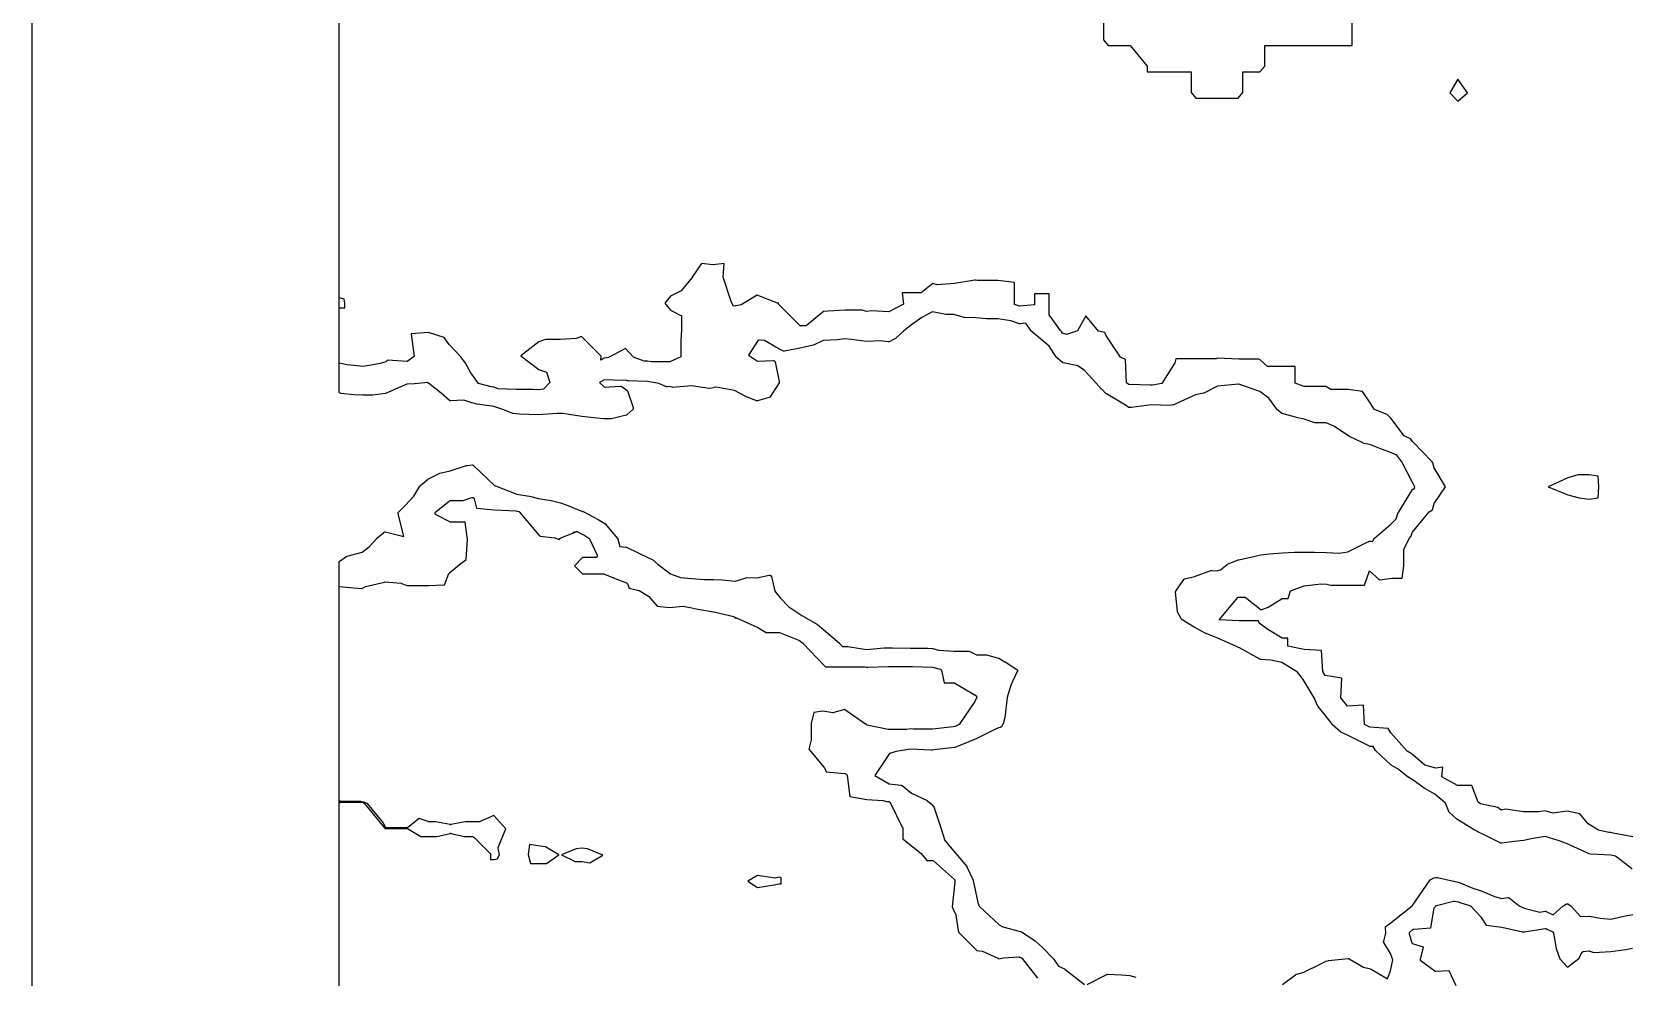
# Model space of a CAD drawing. Header units: millimetres. Extents: x 0 to 500, y 0 to 700.
# Drawn here: x 0 to 67.7, y 129.2 to 169.2 of the extents above; entities that cross this region are included whole.
import ezdxf

# ---------------------------------------------------------------- set-up
doc = ezdxf.new("R2010")
doc.units = ezdxf.units.MM
for name, color, linetype in [('CORTE', 1, 'Continuous'), ('GRABADO', 5, 'Continuous'), ('HOJA', 8, 'Continuous')]:
    doc.layers.add(name, color=color, linetype=linetype)

msp = doc.modelspace()

# ---------------------------------------------------------------- linework, layer by layer
at = {"layer": 'CORTE'}
for points in [[(67.691, 133.772), (67.686, 133.776), (67.41, 133.987), (66.989, 134.308), (66.792, 134.363), (65.953, 134.396), (65.949, 134.397), (65.943, 134.398), (65.858, 134.417), (65.854, 134.418), (65.85, 134.42), (65.692, 134.493), (64.922, 134.848), (64.563, 134.98), (64.02, 135.149), (63.422, 135.043), (63.114, 134.972), (63.109, 134.971), (62.707, 134.934), (62.184, 134.864), (62.176, 134.863), (62.161, 134.864), (62.151, 134.866), (62.144, 134.869), (62.141, 134.87), (61.351, 135.256), (61.215, 135.31), (61.21, 135.313), (61.206, 135.316), (61.149, 135.352), (61.012, 135.422), (61.009, 135.424), (60.277, 135.884), (60.273, 135.887), (60.27, 135.89), (59.958, 136.174), (59.955, 136.178), (59.95, 136.184), (59.943, 136.194), (59.941, 136.2), (59.799, 136.554), (59.35, 136.939), (58.948, 137.16), (58.944, 137.162), (58.425, 137.533), (58.243, 137.648), (58.24, 137.65), (57.792, 138.002), (57.5, 138.171), (57.496, 138.174), (57.492, 138.177), (56.844, 138.767), (56.839, 138.772), (56.834, 138.778), (56.831, 138.782), (56.735, 138.95), (56.609, 138.959), (56.602, 138.96), (56.593, 138.962), (56.586, 138.964), (56.581, 138.967), (56.271, 139.126), (55.656, 139.442), (55.395, 139.55), (55.389, 139.552), (55.38, 139.558), (55.375, 139.562), (55.018, 139.879), (55.015, 139.882), (55.012, 139.886), (54.702, 140.277), (54.407, 140.65), (54.404, 140.655), (54.401, 140.66), (54.237, 141.01), (53.771, 141.787), (53.651, 141.964), (53.538, 142.1), (52.88, 142.505), (52.407, 142.606), (51.974, 142.643), (51.966, 142.644), (51.958, 142.646), (51.951, 142.649), (51.946, 142.651), (51.079, 143.135), (51.037, 143.15), (51.035, 143.15), (50.995, 143.165), (50.989, 143.168), (50.933, 143.202), (50.101, 143.57), (49.633, 143.747), (49.631, 143.748), (49.625, 143.75), (49.168, 144.009), (49.167, 144.009), (48.654, 144.317), (48.65, 144.32), (48.644, 144.324), (48.638, 144.331), (48.632, 144.339), (48.629, 144.343), (48.463, 144.65), (48.461, 144.656), (48.458, 144.663), (48.456, 144.669), (48.455, 144.675), (48.374, 145.487), (48.374, 145.492), (48.374, 145.499), (48.376, 145.508), (48.378, 145.515), (48.38, 145.521), (48.384, 145.529), (48.387, 145.534), (48.733, 146.028), (48.736, 146.032), (48.74, 146.036), (48.746, 146.042), (48.753, 146.047), (48.756, 146.049), (48.764, 146.053), (48.774, 146.056), (49.182, 146.144), (49.875, 146.4), (49.88, 146.402), (49.888, 146.403), (49.895, 146.405), (49.903, 146.405), (49.907, 146.404), (50.121, 146.384), (50.285, 146.439), (50.557, 146.663), (50.562, 146.667), (50.569, 146.67), (50.574, 146.673), (51.031, 146.855), (51.036, 146.857), (51.039, 146.858), (51.696, 146.999), (51.967, 147.068), (51.972, 147.068), (52.332, 147.114), (52.335, 147.114), (52.903, 147.152), (53.41, 147.186), (54.259, 147.186), (54.762, 147.17), (54.763, 147.17), (55.304, 147.135), (55.664, 147.19), (56.393, 147.557), (56.395, 147.558), (56.586, 147.64), (56.59, 147.641), (56.598, 147.644), (56.609, 147.645), (56.616, 147.645), (56.621, 147.645), (56.708, 147.634), (56.774, 147.752), (56.777, 147.757), (56.782, 147.763), (56.785, 147.767), (56.789, 147.771), (57.49, 148.371), (57.71, 148.586), (57.802, 148.854), (57.804, 148.86), (57.806, 148.864), (58.403, 149.831), (58.407, 149.837), (58.413, 149.844), (58.418, 149.849), (58.424, 149.853), (58.482, 149.891), (58.496, 149.94), (58.479, 150.007), (58.403, 150.126), (58.401, 150.129), (57.947, 151.009), (57.733, 151.28), (57.51, 151.39), (57.02, 151.573), (56.593, 151.732), (56.341, 151.784), (56.338, 151.785), (56.332, 151.787), (56.326, 151.789), (55.714, 152.096), (55.711, 152.097), (55.647, 152.135), (55.074, 152.514), (54.746, 152.65), (54.283, 152.65), (54.274, 152.652), (54.271, 152.653), (53.814, 152.807), (53.55, 152.867), (53.548, 152.867), (52.885, 153.046), (52.881, 153.048), (52.874, 153.051), (52.864, 153.057), (52.668, 153.217), (52.664, 153.22), (52.661, 153.223), (52.658, 153.227), (52.323, 153.695), (51.946, 153.978), (51.051, 154.292), (51.046, 154.293), (50.15, 154.203), (49.572, 153.914), (49.567, 153.912), (49.561, 153.91), (49.557, 153.909), (49.226, 153.84), (48.599, 153.555), (48.305, 153.421), (48.296, 153.418), (48.128, 153.39), (48.122, 153.389), (48.116, 153.389), (47.354, 153.416), (46.516, 153.298), (46.511, 153.297), (46.504, 153.297), (46.417, 153.301), (46.408, 153.302), (46.398, 153.305), (46.388, 153.31), (46.383, 153.313), (46.194, 153.438), (45.455, 153.881), (45.449, 153.886), (45.24, 154.089), (45.237, 154.091), (45.025, 154.335), (44.521, 154.87), (44.246, 155.074), (43.628, 155.197), (43.626, 155.198), (43.617, 155.2), (43.602, 155.208), (43.334, 155.44), (43.328, 155.446), (43.322, 155.454), (43.037, 155.898), (42.67, 156.208), (42.261, 156.553), (42.258, 156.556), (42.253, 156.561), (42.038, 156.868), (41.796, 156.845), (41.783, 156.845), (41.774, 156.847), (41.771, 156.848), (41.408, 156.974), (40.86, 157.059), (40.374, 157.059), (39.935, 157.096), (39.453, 157.116), (39.446, 157.116), (39.436, 157.118), (39.002, 157.234), (38.678, 157.244), (38.672, 157.244), (38.666, 157.246), (38.098, 157.352), (37.649, 157.116), (37.205, 156.804), (36.885, 156.552), (36.55, 156.234), (36.545, 156.229), (36.537, 156.224), (36.265, 156.083), (36.256, 156.079), (36.247, 156.077), (36.238, 156.076), (36.23, 156.076), (36.224, 156.077), (35.894, 156.13), (35.31, 156.091), (35.303, 156.091), (35.298, 156.091), (34.672, 156.175), (34.382, 156.204), (34.082, 156.163), (34.078, 156.163), (33.473, 156.14), (33.061, 155.939), (33.056, 155.937), (33.049, 155.935), (32.552, 155.825), (32.551, 155.824), (31.835, 155.689), (31.828, 155.688), (31.819, 155.688), (31.806, 155.69), (31.795, 155.694), (31.567, 155.8), (30.988, 156.133), (30.714, 156.158), (30.307, 155.519), (30.697, 155.262), (31.364, 155.288), (31.37, 155.288), (31.385, 155.286), (31.399, 155.28), (31.407, 155.276), (31.411, 155.273), (31.418, 155.267), (31.427, 155.256), (31.432, 155.248), (31.435, 155.242), (31.437, 155.236), (31.438, 155.231), (31.612, 154.399), (31.613, 154.394), (31.613, 154.385), (31.612, 154.374), (31.61, 154.362), (31.606, 154.352), (31.603, 154.347), (31.232, 153.753), (31.23, 153.751), (31.224, 153.742), (31.217, 153.736), (31.208, 153.729), (31.194, 153.723), (31.189, 153.722), (30.696, 153.582), (30.69, 153.581), (30.68, 153.58), (30.666, 153.58), (30.652, 153.584), (30.647, 153.585), (30.199, 153.775), (30.196, 153.776), (29.725, 154.024), (28.941, 154.171), (28.842, 154.144), (28.84, 154.143), (28.667, 154.106), (28.659, 154.104), (28.646, 154.104), (27.894, 154.217), (27.101, 154.157), (27.092, 154.157), (27.083, 154.159), (26.964, 154.191), (26.866, 154.18), (26.857, 154.18), (26.847, 154.181), (26.842, 154.183), (26.838, 154.184), (26.516, 154.313), (26.036, 154.4), (25.212, 154.43), (25.204, 154.431), (25.2, 154.432), (25.195, 154.433), (25.111, 154.464), (25.016, 154.447), (25.009, 154.446), (25.003, 154.446), (24.209, 154.477), (24.007, 154.367), (24.22, 154.158), (24.903, 154.206), (24.915, 154.206), (24.925, 154.204), (24.93, 154.202), (24.939, 154.198), (24.944, 154.196), (24.947, 154.194), (25.163, 154.038), (25.172, 154.031), (25.179, 154.021), (25.182, 154.018), (25.186, 154.01), (25.188, 154.003), (25.434, 153.297), (25.436, 153.291), (25.437, 153.279), (25.437, 153.268), (25.436, 153.258), (25.433, 153.249), (25.43, 153.241), (25.426, 153.234), (25.422, 153.228), (25.417, 153.222), (25.169, 152.992), (25.164, 152.987), (25.15, 152.978), (25.137, 152.974), (24.514, 152.829), (24.51, 152.828), (24.506, 152.828), (24.193, 152.817), (24.186, 152.817), (23.897, 152.856), (23.261, 152.918), (23.259, 152.918), (22.458, 153.048), (22.337, 153.048), (22.218, 153.052), (21.415, 152.997), (21.411, 152.997), (20.63, 153.024), (20.629, 153.024), (20.483, 153.034), (20.481, 153.034), (20.35, 153.051), (20.343, 153.053), (20.337, 153.055), (19.965, 153.203), (19.542, 153.348), (18.826, 153.446), (18.822, 153.447), (18.612, 153.503), (18.274, 153.616), (17.709, 153.586), (17.702, 153.586), (17.69, 153.587), (17.675, 153.592), (17.668, 153.597), (17.663, 153.599), (17.659, 153.603), (17.309, 153.908), (16.772, 154.328), (16.768, 154.332), (16.764, 154.337), (16.76, 154.342), (16.743, 154.367), (16.175, 154.31), (15.873, 154.295), (15.86, 154.293), (15.857, 154.293), (14.958, 153.901), (14.951, 153.898), (14.941, 153.896), (14.416, 153.819), (13.999, 153.819), (13.611, 153.844), (13.61, 153.844), (13.067, 153.899), (13.058, 153.9), (13.048, 153.903), (13.041, 153.906), (13.032, 153.911), (13.023, 153.919), (13.015, 153.928), (13.01, 153.936), (13.006, 153.944), (13.003, 153.952), (13.001, 153.959), (13, 153.965), (13, 153.971), (13, 155.436), (13, 157.575), (13, 158.577), (13, 159.289), (13, 160.582), (13, 167.597), (13, 168.6), (13, 170.604)], [(13, 128.022), (13, 132.071), (13, 133.23), (13, 135.248), (13, 136.257), (13, 137.399), (13, 138.532), (13, 139.535), (13, 140.046), (13, 141.422), (13, 142.541), (13, 146.792), (13.317, 147.005), (13.322, 147.008), (13.33, 147.012), (13.336, 147.014), (13.968, 147.176), (14.259, 147.401), (14.591, 147.766), (14.594, 147.769), (14.878, 148.019), (14.884, 148.024), (14.892, 148.029), (14.898, 148.032), (14.903, 148.034), (14.911, 148.036), (14.918, 148.037), (14.923, 148.038), (14.93, 148.038), (14.938, 148.037), (14.944, 148.036), (15.726, 147.849), (15.489, 148.813), (15.488, 148.824), (15.489, 148.837), (15.491, 148.849), (15.495, 148.858), (15.497, 148.862), (15.499, 148.866), (15.504, 148.874), (15.509, 148.879), (15.8, 149.175), (16.151, 149.555), (16.407, 149.977), (16.411, 149.984), (16.418, 149.992), (16.421, 149.994), (16.732, 150.26), (16.738, 150.264), (16.745, 150.268), (17.247, 150.52), (17.252, 150.523), (17.258, 150.525), (17.687, 150.622), (18.384, 150.848), (18.392, 150.85), (18.397, 150.851), (18.63, 150.87), (18.638, 150.87), (18.648, 150.869), (18.657, 150.866), (18.662, 150.864), (18.669, 150.861), (18.678, 150.855), (18.684, 150.85), (19.587, 149.99), (19.591, 149.986), (19.595, 149.985), (19.603, 149.983), (19.608, 149.982), (20.505, 149.632), (21.038, 149.552), (21.042, 149.552), (21.428, 149.452), (21.965, 149.364), (21.968, 149.364), (22.358, 149.27), (22.363, 149.269), (22.599, 149.177), (23.292, 148.906), (23.318, 148.896), (23.322, 148.895), (23.949, 148.557), (24.232, 148.388), (24.236, 148.385), (24.244, 148.379), (24.774, 147.764), (24.779, 147.76), (24.783, 147.751), (24.786, 147.746), (24.788, 147.742), (24.79, 147.737), (24.869, 147.416), (25.123, 147.397), (25.13, 147.397), (25.143, 147.393), (25.149, 147.391), (25.674, 147.142), (25.675, 147.142), (26.076, 146.944), (26.242, 146.868), (26.25, 146.864), (26.497, 146.662), (27.007, 146.261), (27.433, 146.103), (27.903, 146.072), (28.451, 146.017), (28.822, 146.03), (28.824, 146.03), (29.203, 146.016), (29.742, 145.952), (30.209, 146.101), (30.216, 146.103), (30.225, 146.104), (30.23, 146.104), (30.669, 146.09), (31.191, 146.203), (31.197, 146.204), (31.204, 146.204), (31.212, 146.204), (31.222, 146.203), (31.235, 146.199), (31.246, 146.193), (31.252, 146.189), (31.256, 146.186), (31.264, 146.179), (31.269, 146.171), (31.272, 146.166), (31.275, 146.16), (31.278, 146.154), (31.279, 146.149), (31.424, 145.527), (31.658, 145.246), (32.012, 144.872), (32.566, 144.495), (32.664, 144.448), (32.667, 144.447), (33.226, 144.125), (33.231, 144.122), (33.235, 144.119), (33.503, 143.899), (34.163, 143.323), (34.166, 143.32), (34.284, 143.187), (34.518, 143.187), (35.31, 143.062), (36.053, 143.132), (36.233, 143.138), (36.407, 143.138), (37.161, 143.114), (37.896, 143.114), (38.092, 143.107), (38.097, 143.107), (38.103, 143.106), (38.353, 143.039), (39.016, 142.986), (39.646, 142.986), (39.654, 142.985), (39.661, 142.984), (39.67, 142.98), (39.675, 142.978), (39.957, 142.833), (40.371, 142.833), (40.381, 142.831), (40.883, 142.697), (40.89, 142.696), (40.9, 142.691), (40.903, 142.689), (41.162, 142.539), (41.164, 142.539), (41.658, 142.219), (41.661, 142.217), (41.667, 142.213), (41.673, 142.206), (41.678, 142.2), (41.681, 142.194), (41.684, 142.188), (41.687, 142.182), (41.689, 142.174), (41.69, 142.168), (41.691, 142.16), (41.69, 142.146), (41.688, 142.138), (41.686, 142.131), (41.684, 142.126), (41.413, 141.557), (41.249, 141.03), (41.161, 140.189), (41.16, 140.183), (41.085, 139.912), (41.082, 139.905), (41.08, 139.9), (41.077, 139.896), (41.009, 139.794), (41.005, 139.789), (40.999, 139.783), (40.995, 139.779), (40.988, 139.773), (40.979, 139.768), (40.972, 139.765), (40.965, 139.764), (40.891, 139.747), (40.736, 139.671), (39.97, 139.298), (39.631, 139.158), (39.04, 138.914), (39.033, 138.912), (39.025, 138.91), (39.022, 138.91), (38.148, 138.811), (38.095, 138.805), (38.091, 138.805), (38.037, 138.805), (37.164, 138.837), (36.56, 138.749), (36.317, 138.676), (36.281, 138.665), (35.661, 137.735), (36.259, 137.376), (36.777, 137.314), (36.782, 137.313), (36.789, 137.311), (36.797, 137.309), (36.805, 137.304), (36.81, 137.301), (36.813, 137.299), (37.201, 136.977), (37.873, 136.667), (37.877, 136.664), (37.884, 136.66), (37.888, 136.657), (38.035, 136.531), (38.037, 136.529), (38.142, 136.422), (38.144, 136.42), (38.149, 136.413), (38.155, 136.403), (38.157, 136.398), (38.448, 135.511), (38.623, 134.977), (39.069, 134.442), (39.07, 134.441), (39.084, 134.423), (39.542, 133.873), (39.548, 133.865), (39.816, 133.293), (39.817, 133.289), (39.819, 133.284), (40.012, 132.357), (40.05, 132.232), (40.068, 132.199), (40.911, 131.408), (41.067, 131.318), (41.813, 131.127), (41.82, 131.124), (41.828, 131.121), (41.854, 131.105), (42.444, 130.724), (42.448, 130.721), (42.452, 130.718), (42.768, 130.437), (42.77, 130.435), (43.206, 129.981), (43.209, 129.977), (43.212, 129.972), (43.421, 129.659), (43.679, 129.54), (43.683, 129.538), (43.688, 129.535), (44.529, 128.875)], [(52.909, 128.879), (53.448, 129.291), (53.451, 129.293), (53.459, 129.298), (53.466, 129.3), (53.468, 129.301), (53.807, 129.399), (54.528, 129.757), (54.728, 129.861), (54.734, 129.864), (54.741, 129.866), (54.839, 129.89), (54.844, 129.891), (55.681, 129.982), (55.687, 129.982), (55.696, 129.982), (55.705, 129.98), (55.71, 129.979), (55.717, 129.977), (55.724, 129.973), (56.328, 129.621), (56.631, 129.539), (56.637, 129.538), (56.647, 129.534), (56.651, 129.532), (57.346, 129.115), (57.468, 129.457), (57.569, 129.924), (57.472, 130.193), (57.192, 130.664), (57.189, 130.668), (57.185, 130.677), (57.184, 130.684), (57.182, 130.69), (57.182, 130.699), (57.182, 130.705), (57.183, 130.713), (57.184, 130.719), (57.27, 131.049), (57.259, 131.286), (57.259, 131.291), (57.26, 131.299), (57.261, 131.305), (57.263, 131.313), (57.266, 131.321), (57.269, 131.326), (57.273, 131.332), (57.277, 131.337), (57.282, 131.343), (57.286, 131.346), (57.494, 131.508), (58.393, 132.21), (58.398, 132.221), (58.401, 132.228), (59.151, 133.308), (59.155, 133.314), (59.16, 133.318), (59.165, 133.323), (59.173, 133.328), (59.177, 133.331), (59.311, 133.395), (59.316, 133.397), (59.321, 133.399), (59.325, 133.4), (59.379, 133.41), (59.385, 133.411), (59.392, 133.412), (59.455, 133.41), (59.462, 133.409), (59.771, 133.338), (60.338, 133.217), (60.345, 133.215), (60.955, 132.957), (61.269, 132.865), (61.273, 132.864), (61.875, 132.61), (62.177, 132.519), (62.44, 132.558), (62.445, 132.559), (62.45, 132.559), (62.457, 132.558), (62.467, 132.557), (62.475, 132.554), (62.482, 132.55), (62.488, 132.548), (62.492, 132.545), (62.914, 132.217), (63.124, 132.118), (63.792, 131.946), (64.017, 131.98), (64.022, 131.981), (64.027, 131.981), (64.036, 131.98), (64.043, 131.979), (64.05, 131.977), (64.057, 131.973), (64.36, 131.824), (64.778, 132.21), (64.781, 132.212), (64.785, 132.215), (64.914, 132.293), (64.921, 132.296), (64.926, 132.298), (64.932, 132.3), (64.939, 132.301), (64.946, 132.302), (64.961, 132.302), (64.975, 132.298), (64.983, 132.295), (64.989, 132.292), (64.994, 132.288), (65.098, 132.213), (65.103, 132.21), (65.109, 132.204), (65.514, 131.755), (65.876, 131.772), (65.883, 131.772), (65.89, 131.771), (66.337, 131.688), (66.798, 131.642), (67.341, 131.778), (67.722, 131.84)], [(44.637, 128.884), (45.464, 129.309), (45.47, 129.311), (45.479, 129.314), (45.486, 129.316), (45.493, 129.316), (45.499, 129.316), (46.092, 129.296), (46.435, 129.263), (46.442, 129.261), (46.695, 129.187)]]:
    msp.add_lwpolyline(points, dxfattribs=at)
at = {"layer": 'GRABADO'}
for points in [[(45.329, 169.73), (45.329, 168.863), (45.533, 168.619), (46.459, 168.619), (47.181, 167.752), (47.181, 167.507), (49.034, 167.507), (49.034, 166.64), (49.238, 166.396), (51.02, 166.396), (51.224, 166.64), (51.224, 167.507), (51.947, 167.507), (52.151, 167.752), (52.151, 168.619), (55.856, 168.619), (55.856, 168.836), (55.856, 169.129), (55.856, 170.842)], [(67.718, 135.136), (66.897, 135.282), (66.792, 135.311), (66.712, 135.315), (66.268, 135.417), (65.828, 135.681), (65.478, 136.101), (64.948, 136.213), (64.346, 136.128), (64.02, 136.234), (63.748, 136.184), (63.092, 136.184), (62.356, 136.304), (62.152, 136.258), (62.01, 136.376), (61.274, 136.529), (61.183, 136.602), (60.914, 137.3), (60.299, 137.3), (59.649, 137.669), (59.687, 138.077), (59.388, 138.037), (58.925, 138.161), (58.419, 138.605), (58.344, 138.664), (58.171, 138.764), (57.479, 139.539), (57.376, 139.72), (56.593, 139.773), (56.372, 139.887), (56.327, 140.706), (55.653, 140.658), (55.367, 141.021), (55.406, 141.849), (54.714, 141.96), (54.614, 142.135), (54.547, 143.024), (53.825, 143.062), (53.125, 143.208), (53.125, 143.544), (52.888, 143.544), (52.283, 143.907), (51.914, 144.172), (51.894, 144.273), (51.054, 144.273), (50.219, 144.313), (51.02, 145.275), (51.326, 145.275), (51.995, 144.74), (52.291, 144.859), (52.888, 145.217), (53.143, 145.217), (53.236, 145.55), (53.817, 145.759), (54.53, 145.844), (54.772, 145.82), (54.95, 145.785), (56.378, 145.785), (56.579, 146.386), (57, 146.006), (57.535, 146.086), (57.967, 146.086), (58.029, 146.608), (58.029, 147.298), (58.256, 147.76), (58.334, 147.837), (58.4, 148.03), (59.112, 148.884), (59.247, 148.973), (59.324, 149.24), (59.792, 149.941), (59.323, 150.746), (59.269, 150.956), (59.239, 151.003), (58.41, 151.849), (58.311, 151.974), (58.052, 152.103), (57.484, 152.846), (57.325, 153.002), (56.798, 153.213), (56.551, 153.582), (56.288, 153.978), (55.682, 154.069), (54.941, 154.069), (54.74, 154.19), (53.821, 154.19), (53.438, 154.333), (53.438, 155.036), (52.275, 155.036), (51.941, 155.336), (51.907, 155.35), (51.054, 155.35), (50.158, 155.39), (50.15, 155.389), (50.098, 155.363), (48.385, 155.363), (48.347, 155.194), (47.798, 154.317), (47.404, 154.251), (47.354, 154.253), (47.3, 154.246), (46.4, 154.283), (46.308, 154.344), (46.257, 155.336), (46.051, 155.439), (45.43, 156.369), (45.389, 156.481), (45.114, 156.541), (44.583, 157.177), (44.233, 156.546), (43.758, 156.391), (43.595, 156.45), (43.553, 156.516), (43.504, 156.557), (43.033, 157.229), (43.033, 158.113), (42.718, 158.113), (42.404, 158.113), (42.404, 157.652), (41.783, 157.593), (41.571, 157.667), (41.571, 158.59), (40.861, 158.674), (40, 158.674), (39.928, 158.689), (39.889, 158.693), (39.022, 158.554), (38.295, 158.496), (38.103, 158.551), (37.618, 158.163), (36.812, 158.163), (36.863, 157.678), (36.25, 157.351), (35.515, 157.4), (35.302, 157.366), (35.114, 157.426), (34.384, 157.426), (33.679, 157.382), (33.484, 157.369), (32.75, 156.767), (32.497, 156.767), (31.571, 157.694), (31.576, 157.727), (31.541, 157.713), (30.682, 158.056), (30.005, 157.649), (29.784, 157.607), (29.784, 157.607), (29.755, 157.61), (29.673, 157.589), (29.624, 157.689), (29.565, 157.831), (29.234, 158.823), (29.282, 159.396), (28.823, 159.341), (28.318, 159.402), (27.959, 158.863), (27.908, 158.787), (27.457, 158.245), (27.018, 158.02), (26.769, 157.72), (27.018, 157.42), (27.484, 157.181), (27.484, 156.605), (27.444, 156.126), (27.444, 155.449), (26.987, 155.234), (26.194, 155.234), (26.036, 155.262), (25.9, 155.267), (25.453, 155.433), (25.102, 155.806), (24.388, 155.425), (24.22, 155.394), (24.209, 155.395), (24.058, 155.313), (24.078, 155.47), (23.245, 156.303), (23.022, 156.224), (22.341, 156.179), (21.72, 156.179), (21.448, 156.086), (20.685, 155.497), (21.448, 154.908), (21.767, 154.798), (21.906, 154.367), (21.645, 154.077), (21.414, 154.055), (21.206, 154.065), (20.484, 154.065), (19.721, 154.1), (19.542, 154.161), (19.432, 154.176), (18.887, 154.32), (18.57, 154.765), (18.339, 155.179), (18.143, 155.449), (17.649, 155.975), (17.43, 156.267), (16.772, 156.478), (16.039, 156.419), (16.165, 155.463), (15.877, 155.244), (15.045, 155.311), (14.965, 155.239), (14.733, 155.17), (14.005, 155.045), (13.33, 155.103), (13, 155.177), (13, 155.761), (13, 156.859), (13, 157.515), (13.234, 157.515), (13.234, 157.714), (13.204, 157.892), (13, 157.941), (13, 159.055), (13, 166.738), (13, 167.836), (13, 170.032)], [(13, 129.098), (13, 131.308), (13, 132.413), (13, 133.664), (13, 134.905), (13, 136.003), (13, 136.529), (13, 136.534), (13.001, 136.539), (13.003, 136.547), (13.006, 136.556), (13.009, 136.562), (13.012, 136.567), (13.017, 136.573), (13.023, 136.58), (13.028, 136.584), (13.034, 136.589), (13.039, 136.591), (13.044, 136.594), (13.053, 136.598), (13.065, 136.6), (13.073, 136.601), (13.943, 136.601), (13.95, 136.6), (13.96, 136.598), (13.966, 136.596), (14.031, 136.57), (14.036, 136.568), (14.042, 136.564), (14.047, 136.561), (14.054, 136.555), (14.059, 136.55), (14.905, 135.534), (14.908, 135.53), (14.912, 135.524), (14.916, 135.516), (14.918, 135.51), (14.924, 135.489), (15.856, 135.489), (15.863, 135.489), (15.871, 135.487), (15.876, 135.486), (15.883, 135.483), (15.891, 135.479), (16.452, 135.143), (17.121, 135.143), (17.691, 135.28), (17.694, 135.281), (17.702, 135.282), (17.712, 135.282), (17.719, 135.281), (17.723, 135.28), (18.293, 135.143), (18.641, 135.143), (18.65, 135.141), (18.654, 135.14), (18.66, 135.138), (18.667, 135.135), (18.677, 135.129), (18.683, 135.124), (18.685, 135.123), (19.378, 134.429), (19.384, 134.424), (19.389, 134.416), (19.392, 134.412), (19.395, 134.406), (19.398, 134.398), (19.4, 134.39), (19.4, 134.384), (19.401, 134.379), (19.401, 134.17), (19.551, 134.17), (19.7, 134.206), (19.773, 134.383), (19.719, 134.643), (19.719, 134.648), (19.718, 134.656), (19.719, 134.665), (19.719, 134.67), (19.721, 134.677), (19.723, 134.683), (20.052, 135.472), (19.54, 136.03), (18.962, 135.778), (18.956, 135.775), (18.946, 135.773), (18.939, 135.772), (18.935, 135.772), (18.341, 135.772), (17.719, 135.647), (17.712, 135.646), (17.702, 135.646), (17.695, 135.647), (17.072, 135.772), (16.778, 135.772), (16.772, 135.772), (16.763, 135.774), (16.758, 135.775), (16.376, 135.906), (15.899, 135.526), (15.895, 135.522), (15.89, 135.52), (15.882, 135.516), (15.868, 135.511), (15.859, 135.51), (15.856, 135.51), (15.007, 135.51), (15.002, 135.511), (14.995, 135.512), (14.988, 135.513), (14.982, 135.515), (14.973, 135.519), (14.967, 135.524), (14.962, 135.527), (14.957, 135.531), (14.952, 135.537), (14.946, 135.544), (14.943, 135.55), (14.941, 135.554), (14.863, 135.741), (14.2, 136.537), (14.048, 136.598), (13.997, 136.598), (13.992, 136.598), (13.989, 136.599), (13.983, 136.6), (13.909, 136.622), (13.073, 136.622), (13.068, 136.622), (13.063, 136.623), (13.054, 136.625), (13.044, 136.629), (13.039, 136.631), (13.034, 136.634), (13.03, 136.637), (13.022, 136.643), (13.013, 136.655), (13.009, 136.662), (13.006, 136.667), (13.003, 136.675), (13.001, 136.683), (13, 136.689), (13, 136.694), (13, 138.069), (13, 139.296), (13, 145.734), (13.931, 145.648), (13.977, 145.656), (14.104, 145.721), (14.109, 145.723), (14.115, 145.725), (14.115, 145.725), (14.915, 145.917), (14.921, 145.918), (14.925, 145.918), (14.931, 145.918), (15.615, 145.863), (15.619, 145.863), (15.628, 145.861), (15.869, 145.765), (16.778, 145.765), (17.455, 145.804), (17.637, 146.271), (17.639, 146.276), (17.644, 146.286), (17.648, 146.291), (17.652, 146.296), (17.656, 146.3), (18.079, 146.662), (18.081, 146.663), (18.366, 146.877), (18.424, 147.713), (18.321, 148.455), (17.702, 148.455), (17.692, 148.457), (17.68, 148.46), (17.094, 148.761), (17.083, 148.768), (17.075, 148.776), (17.07, 148.781), (17.064, 148.792), (17.06, 148.801), (17.058, 148.805), (17.056, 148.811), (17.055, 148.819), (17.055, 148.827), (17.055, 148.835), (17.056, 148.84), (17.058, 148.849), (17.061, 148.858), (17.065, 148.864), (17.069, 148.87), (17.073, 148.876), (17.078, 148.881), (17.082, 148.884), (17.663, 149.35), (17.668, 149.353), (17.678, 149.358), (17.69, 149.362), (17.699, 149.364), (18.236, 149.364), (18.611, 149.492), (18.614, 149.493), (18.624, 149.496), (18.638, 149.496), (18.643, 149.495), (18.648, 149.494), (18.657, 149.492), (18.666, 149.488), (18.672, 149.485), (18.677, 149.482), (18.684, 149.476), (18.693, 149.467), (18.699, 149.458), (18.702, 149.451), (18.704, 149.445), (18.706, 149.44), (18.808, 149.036), (19.564, 148.971), (20.466, 148.932), (20.473, 148.931), (20.482, 148.93), (20.487, 148.928), (20.505, 148.921), (20.511, 148.92), (20.515, 148.919), (20.59, 148.9), (20.595, 148.899), (20.604, 148.895), (20.614, 148.889), (20.623, 148.882), (20.628, 148.877), (21.464, 147.873), (21.493, 147.851), (22.104, 147.79), (22.11, 147.789), (22.118, 147.787), (22.122, 147.785), (22.308, 147.711), (22.336, 147.755), (22.34, 147.761), (22.346, 147.768), (22.351, 147.773), (22.359, 147.778), (22.366, 147.782), (22.371, 147.785), (23.024, 148.046), (22.899, 148.012), (23.034, 148.049), (23.049, 148.051), (23.058, 148.049), (23.062, 148.049), (23.073, 148.046), (23.081, 148.043), (23.3, 147.925), (23.384, 147.88), (23.55, 147.78), (23.556, 147.776), (23.563, 147.771), (23.567, 147.767), (23.572, 147.761), (23.577, 147.754), (23.58, 147.748), (23.911, 147.053), (23.912, 147.049), (23.914, 147.044), (23.916, 147.034), (23.916, 147.029), (23.917, 147.023), (23.916, 147.012), (23.914, 147.004), (23.911, 146.993), (23.906, 146.984), (23.904, 146.981), (23.9, 146.976), (23.894, 146.969), (23.888, 146.965), (23.881, 146.959), (23.871, 146.954), (23.864, 146.951), (23.856, 146.95), (23.846, 146.948), (23.842, 146.948), (23.296, 146.948), (22.952, 146.604), (23.296, 146.259), (23.842, 146.259), (24.191, 146.259), (24.196, 146.259), (24.207, 146.258), (24.214, 146.256), (24.217, 146.255), (24.744, 146.044), (25.148, 145.883), (25.15, 145.882), (25.159, 145.877), (25.17, 145.867), (25.177, 145.86), (25.181, 145.854), (25.185, 145.847), (25.187, 145.842), (25.258, 145.658), (25.674, 145.565), (25.681, 145.562), (25.687, 145.56), (25.692, 145.557), (26.084, 145.322), (26.09, 145.318), (26.096, 145.313), (26.1, 145.309), (26.448, 144.891), (26.97, 144.834), (27.527, 144.895), (27.536, 144.895), (27.542, 144.894), (27.909, 144.831), (27.912, 144.83), (28.17, 144.764), (28.835, 144.658), (28.838, 144.657), (29.69, 144.452), (29.695, 144.45), (29.7, 144.448), (29.706, 144.445), (29.713, 144.44), (29.72, 144.434), (29.724, 144.431), (29.729, 144.425), (29.733, 144.418), (29.751, 144.386), (29.782, 144.395), (29.79, 144.397), (29.798, 144.397), (29.807, 144.396), (29.815, 144.395), (29.821, 144.393), (29.827, 144.391), (30.708, 143.995), (30.712, 143.993), (31.062, 143.783), (31.607, 143.783), (31.618, 143.782), (31.627, 143.779), (32.473, 143.44), (32.48, 143.437), (32.487, 143.432), (32.571, 143.364), (32.583, 143.357), (32.589, 143.354), (32.625, 143.324), (32.628, 143.321), (33.507, 142.39), (33.508, 142.389), (33.565, 142.325), (35.237, 142.325), (35.31, 142.313), (35.368, 142.319), (35.371, 142.319), (36.233, 142.348), (37.065, 142.348), (37.161, 142.345), (37.255, 142.345), (38.09, 142.317), (38.098, 142.316), (38.423, 142.23), (38.43, 142.228), (38.438, 142.224), (38.444, 142.221), (38.449, 142.217), (38.455, 142.213), (38.461, 142.206), (38.466, 142.199), (38.47, 142.192), (38.473, 142.187), (38.475, 142.182), (38.477, 142.176), (38.587, 141.648), (39.02, 141.648), (39.03, 141.646), (39.035, 141.644), (39.044, 141.641), (39.93, 141.109), (39.935, 141.106), (39.941, 141.101), (39.948, 141.094), (39.951, 141.09), (39.954, 141.086), (39.959, 141.078), (39.961, 141.07), (39.964, 141.062), (39.966, 141.048), (39.965, 141.035), (39.963, 141.026), (39.961, 141.019), (39.958, 141.013), (39.882, 140.862), (39.88, 140.858), (39.22, 139.89), (39.218, 139.887), (39.213, 139.881), (39.206, 139.875), (39.2, 139.871), (39.195, 139.868), (39.191, 139.866), (39.079, 139.82), (39.042, 139.805), (39.036, 139.802), (39.025, 139.8), (38.966, 139.793), (38.093, 139.695), (38.089, 139.694), (37.296, 139.694), (37.164, 139.699), (37.016, 139.678), (37.011, 139.677), (36.227, 139.677), (36.219, 139.679), (35.337, 139.861), (35.327, 139.865), (35.32, 139.868), (35.315, 139.871), (35.307, 139.877), (35.302, 139.883), (35.297, 139.888), (35.293, 139.894), (35.29, 139.899), (35.286, 139.908), (35.285, 139.913), (35.282, 139.92), (35.282, 139.921), (35.279, 139.92), (35.272, 139.919), (35.266, 139.918), (35.259, 139.918), (35.248, 139.918), (35.236, 139.921), (35.223, 139.926), (34.368, 140.524), (33.915, 140.389), (33.909, 140.387), (33.898, 140.385), (33.891, 140.385), (33.886, 140.386), (33.455, 140.451), (33.077, 140.394), (32.966, 139.925), (32.966, 139.255), (32.965, 139.248), (32.964, 139.241), (32.864, 138.841), (33.511, 138.065), (33.516, 138.06), (33.52, 138.052), (33.522, 138.05), (33.595, 137.89), (34.39, 137.817), (34.395, 137.816), (34.402, 137.814), (34.408, 137.812), (34.415, 137.809), (34.422, 137.805), (34.428, 137.801), (34.432, 137.798), (34.467, 137.763), (34.471, 137.76), (34.476, 137.754), (34.48, 137.747), (34.483, 137.741), (34.486, 137.733), (34.487, 137.727), (34.488, 137.723), (34.593, 136.837), (35.316, 136.713), (35.998, 136.674), (36.002, 136.673), (36.007, 136.672), (36.189, 136.618), (36.217, 136.623), (36.225, 136.625), (36.239, 136.625), (36.246, 136.624), (36.255, 136.623), (36.265, 136.618), (36.272, 136.615), (36.277, 136.612), (36.281, 136.609), (36.289, 136.602), (36.293, 136.596), (36.297, 136.591), (36.3, 136.585), (36.833, 135.519), (36.836, 135.514), (36.838, 135.508), (36.839, 135.502), (36.84, 135.496), (36.84, 135.49), (36.84, 135.05), (37.207, 134.756), (37.612, 134.432), (37.616, 134.429), (37.619, 134.426), (37.86, 134.136), (38.091, 134.136), (38.103, 134.135), (38.111, 134.132), (38.116, 134.13), (38.122, 134.127), (38.132, 134.122), (39.022, 133.32), (39.025, 133.318), (39.032, 133.31), (39.039, 133.298), (39.042, 133.291), (39.044, 133.285), (39.046, 133.278), (39.047, 133.273), (39.047, 133.267), (39.047, 133.213), (39.047, 133.209), (38.923, 132.165), (39.082, 131.833), (39.083, 131.829), (39.086, 131.821), (39.087, 131.813), (39.18, 131.172), (39.212, 131.082), (39.975, 130.325), (40.193, 130.291), (40.198, 130.29), (40.201, 130.289), (40.206, 130.288), (40.864, 129.997), (40.868, 129.994), (40.875, 129.99), (40.883, 129.983), (40.886, 129.98), (40.89, 129.976), (40.899, 129.964), (41.099, 130.004), (41.104, 130.004), (41.755, 130.046), (41.76, 130.046), (41.769, 130.045), (41.776, 130.043), (41.816, 130.032), (41.825, 130.028), (41.831, 130.025), (41.851, 130.013), (41.855, 130.009), (41.883, 129.984), (41.885, 129.983), (41.888, 129.979), (42.534, 129.156)], [(60.252, 128.821), (59.947, 129.461), (59.395, 129.432), (59.388, 129.432), (59.381, 129.433), (59.373, 129.434), (59.364, 129.438), (59.354, 129.443), (59.349, 129.446), (58.767, 129.871), (58.761, 129.877), (58.754, 129.884), (58.75, 129.892), (58.747, 129.897), (58.744, 129.903), (58.742, 129.911), (58.74, 129.918), (58.739, 129.925), (58.739, 129.932), (58.74, 129.94), (58.741, 129.946), (58.864, 130.463), (58.442, 130.589), (58.433, 130.593), (58.425, 130.598), (58.417, 130.603), (58.412, 130.609), (58.411, 130.61), (58.405, 130.616), (58.4, 130.625), (58.397, 130.632), (58.395, 130.637), (58.274, 131.019), (58.272, 131.024), (58.271, 131.033), (58.271, 131.039), (58.271, 131.046), (58.272, 131.054), (58.273, 131.06), (58.276, 131.068), (58.278, 131.074), (58.282, 131.081), (58.286, 131.087), (58.29, 131.092), (58.294, 131.095), (58.417, 131.206), (58.421, 131.21), (58.428, 131.214), (58.435, 131.218), (58.441, 131.22), (58.446, 131.222), (58.451, 131.223), (58.456, 131.224), (59.182, 131.286), (59.319, 132.109), (59.321, 132.114), (59.323, 132.122), (59.327, 132.129), (59.33, 132.135), (59.334, 132.14), (59.385, 132.202), (59.389, 132.207), (59.395, 132.212), (59.401, 132.216), (59.408, 132.22), (59.414, 132.223), (59.421, 132.225), (60.143, 132.413), (60.149, 132.415), (60.157, 132.416), (60.162, 132.416), (60.172, 132.415), (60.178, 132.414), (60.337, 132.381), (60.343, 132.379), (60.348, 132.377), (60.44, 132.338), (60.828, 132.225), (60.833, 132.223), (60.841, 132.22), (60.848, 132.216), (60.853, 132.212), (60.855, 132.21), (60.859, 132.206), (61.303, 131.727), (61.306, 131.723), (61.307, 131.721), (61.52, 131.389), (62.182, 131.313), (62.186, 131.312), (63.055, 131.114), (63.063, 131.112), (63.071, 131.108), (63.08, 131.103), (63.088, 131.096), (63.091, 131.093), (63.092, 131.092), (63.094, 131.094), (63.098, 131.097), (63.103, 131.102), (63.11, 131.106), (63.115, 131.109), (63.123, 131.112), (63.132, 131.115), (64.014, 131.25), (64.02, 131.251), (64.029, 131.251), (64.038, 131.25), (64.043, 131.249), (64.05, 131.247), (64.057, 131.244), (64.333, 131.108), (64.338, 131.105), (64.344, 131.101), (64.349, 131.097), (64.355, 131.091), (64.36, 131.085), (64.364, 131.078), (64.367, 131.073), (64.369, 131.068), (64.372, 131.06), (64.373, 131.054), (64.475, 130.402), (64.641, 129.969), (64.96, 129.614), (65.435, 129.979), (65.582, 130.245), (65.585, 130.249), (65.589, 130.255), (65.596, 130.262), (65.601, 130.266), (65.606, 130.269), (65.611, 130.272), (65.618, 130.276), (65.625, 130.278), (65.632, 130.28), (65.638, 130.281), (65.874, 130.301), (65.882, 130.301), (65.889, 130.3), (65.895, 130.299), (65.901, 130.297), (66.08, 130.236), (66.797, 130.281), (67.421, 130.36), (67.714, 130.419)]]:
    msp.add_lwpolyline(points, dxfattribs=at)
for points in [[(60.323, 166.265), (60.723, 166.625), (60.324, 167.2), (59.981, 166.624), (60.323, 166.265)], [(66.251, 149.474), (66.289, 149.939), (66.251, 150.403), (65.873, 150.448), (65.401, 150.448), (64.977, 150.321), (64.135, 149.943), (64.975, 149.607), (65.448, 149.481), (65.877, 149.429), (66.251, 149.474)], [(21.044, 134.808), (20.985, 134.381), (21.092, 133.998), (21.766, 133.998), (22.284, 134.37), (21.722, 134.707), (21.401, 134.755), (21.044, 134.808)], [(23.507, 134.618), (23.265, 134.659), (23.023, 134.618), (22.403, 134.37), (22.983, 134.092), (23.271, 134.092), (23.6, 134.035), (24.145, 134.362), (23.507, 134.618)], [(31.602, 133.421), (31.437, 133.388), (30.691, 133.501), (30.29, 133.26), (30.693, 132.984), (31.395, 133.105), (31.596, 133.139), (31.694, 133.139), (31.694, 133.403), (31.602, 133.421)]]:
    msp.add_lwpolyline(points, close=True, dxfattribs=at)
at = {"layer": 'HOJA'}
msp.add_lwpolyline([(0, 0), (500, 0), (500, 700), (0, 700)], close=True, dxfattribs=at)

doc.saveas('drawing.dxf')
